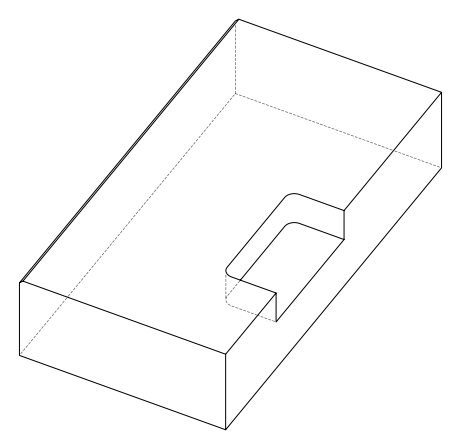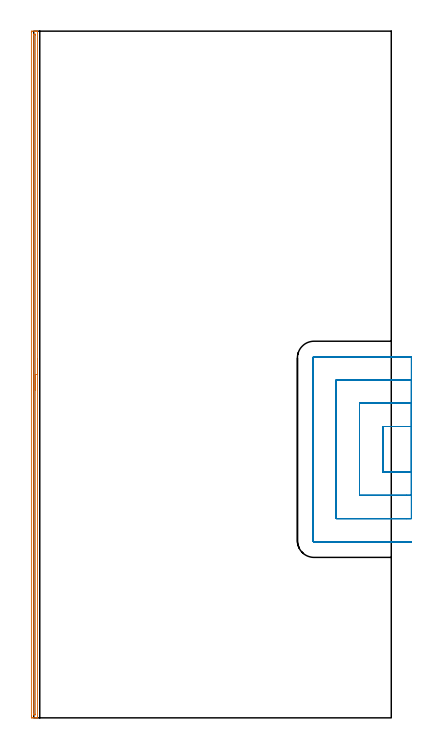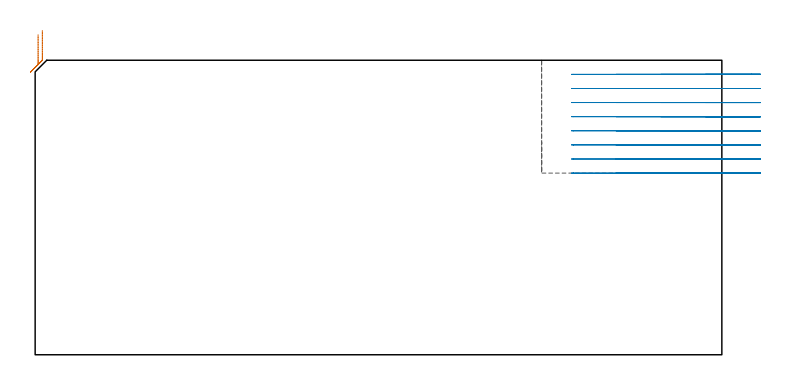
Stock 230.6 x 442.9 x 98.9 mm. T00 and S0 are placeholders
(PLAN: 2 operations, 1 tool changes, 24.8 min)
(1 AREA_MILL | FG_CHAMFER_SURFACE | UGT0205_001 | 7.24 min | 3368 mm3)
(2 MILL_SLOT | SLOT_PARTIAL_RECTANGULAR | UGT0201_094 | Follow Part, ap 5, ae 75% | 17.58 min | 317841 mm3)
(TOOL UGT0205_001 | Chamfer Mill 20 x 3 x 45 deg. | D20 FL50 Z2)
(TOOL UGT0201_094 | End mill 20 mm | D20 FL38 Z4)
(OP 1 AREA_MILL)
G17 G21 G94 G90
T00 M6
G54
G17 G0 G90 X2.4 Y231.45 S1061 M3
G43 Z108.9 H0
G94 G1 Y231.412 Z108.028 F250.
Y231.298 Z107.163
Y231.109 Z106.312
Y230.847 Z105.48
Y230.513 Z104.674
Y230.11 Z103.9
Y229.641 Z103.164
Y229.11 Z102.472
Y228.521 Z101.829
Y227.878 Z101.239
Y227.186 Z100.708
Y226.45 Z100.24
Y225.676 Z99.837
Y224.87 Z99.503
Y224.038 Z99.241
Y223.186 Z99.052
Y222.322 Z98.938
Y221.45 Z98.9
Y0.176
X2.404 Y0.01 Z98.895
X2.336 Y0.007 Z98.828
X1.907 Y0. Z98.407
X1.617 Z98.117
X0.896 Z97.392
X-0.357 Z96.14
X-0.889 Y0.001 Z95.606
X-1.149 Y0.002 Z95.346
X-1.491 Y0.007 Z95.005
X-1.493 Y0.023 Z95.003
X-1.499 Y0.627 Z95.001
X-1.5 Y1.239 Z95.
Y441.99
X-1.499 Y442.273 Z95.001
X-1.493 Y442.877 Z95.003
X-1.491 Y442.893 Z95.005
X-0.889 Y442.9 Z95.606
X0.536 Z97.033
X0.896 Z97.392
X1.617 Z98.117
X1.907 Z98.407
X2.336 Y442.893 Z98.828
X2.397 Y442.89 Z98.888
X2.4 Y442.719 Z98.9
Y221.45
X0.986 Z97.486
Y2.326
X0.985 Y2.237 Z97.485
X0.981 Y2.058 Z97.481
X0.979 Y2.013 Z97.479
X0.972 Y2.009 Z97.472
X0.948 Y2.005 Z97.448
X0.896 Y2.002 Z97.396
X0.418 Y2. Z96.918
X0.004 Y2.001 Z96.504
X-0.056 Y2.002 Z96.444
X-0.072 Y2.005 Z96.428
X-0.076 Y2.008 Z96.424
X-0.079 Y2.029 Z96.421
X-0.083 Y2.147 Z96.417
X-0.085 Y2.326 Z96.415
X-0.086 Y2.415 Z96.414
Y440.574
X-0.085 Y440.664 Z96.415
X-0.081 Y440.842 Z96.419
X-0.079 Y440.887 Z96.421
X-0.072 Y440.891 Z96.428
X-0.048 Y440.895 Z96.452
X0.004 Y440.898 Z96.504
X0.482 Y440.9 Z96.982
X0.896 Y440.899 Z97.396
X0.956 Y440.898 Z97.456
X0.972 Y440.895 Z97.472
X0.976 Y440.892 Z97.476
X0.979 Y440.87 Z97.479
X0.983 Y440.753 Z97.483
X0.985 Y440.574 Z97.485
X0.986 Y440.485 Z97.486
Y221.45
Y220.578 Z97.524
Y219.713 Z97.638
Y218.862 Z97.826
Y218.03 Z98.089
Y217.224 Z98.423
Y216.45 Z98.825
Y215.714 Z99.294
Y215.022 Z99.825
Y214.379 Z100.415
Y213.79 Z101.058
Y213.258 Z101.75
Y212.79 Z102.486
Y212.387 Z103.259
Y212.053 Z104.065
Y211.791 Z104.897
Y211.602 Z105.749
Y211.488 Z106.614
Y211.45 Z107.486
G0 Z108.9
M5
M2
(OP 2 MILL_SLOT)
G17 G21 G94 G90
T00 M6
G54
G17 G0 G90 X243.6 Y187.9 S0 M3
G43 Z108.9 H0
Z94.162
G94 G1 X240.6 F250.
X225.1 F500.
Y158.5
X240.6
X243.6 F250.
Y202.9
X240.6
X210.1 F500.
Y143.5
X240.6
X243.6 F250.
Y217.9
X240.6
X195.1 F500.
Y128.5
X240.6
X243.6 F250.
Y232.9
X240.6
X180.8 F500.
G3 X180.1 Y232.2 R0.7
G1 Y114.2
G3 X180.8 Y113.5 R0.7
G1 X240.6
X243.6 F250.
G0 Y187.9 Z89.425
G1 X240.6
X225.1 F500.
Y158.5
X240.6
X243.6 F250.
Y202.9
X240.6
X210.1 F500.
Y143.5
X240.6
X243.6 F250.
Y217.9
X240.6
X195.1 F500.
Y128.5
X240.6
X243.6 F250.
Y232.9
X240.6
X180.8 F500.
G3 X180.1 Y232.2 R0.7
G1 Y114.2
G3 X180.8 Y113.5 R0.7
G1 X240.6
X243.6 F250.
G0 Y187.9 Z84.687
G1 X240.6
X225.1 F500.
Y158.5
X240.6
X243.6 F250.
Y202.9
X240.6
X210.1 F500.
Y143.5
X240.6
X243.6 F250.
Y217.9
X240.6
X195.1 F500.
Y128.5
X240.6
X243.6 F250.
Y232.9
X240.6
X180.8 F500.
G3 X180.1 Y232.2 R0.7
G1 Y114.2
G3 X180.8 Y113.5 R0.7
G1 X240.6
X243.6 F250.
G0 Y187.9 Z79.95
G1 X240.6
X225.1 F500.
Y158.5
X240.6
X243.6 F250.
Y202.9
X240.6
X210.1 F500.
Y143.5
X240.6
X243.6 F250.
Y217.9
X240.6
X195.1 F500.
Y128.5
X240.6
X243.6 F250.
Y232.9
X240.6
X180.8 F500.
G3 X180.1 Y232.2 R0.7
G1 Y114.2
G3 X180.8 Y113.5 R0.7
G1 X240.6
X243.6 F250.
G0 Y187.9 Z75.212
G1 X240.6
X225.1 F500.
Y158.5
X240.6
X243.6 F250.
Y202.9
X240.6
X210.1 F500.
Y143.5
X240.6
X243.6 F250.
Y217.9
X240.6
X195.1 F500.
Y128.5
X240.6
X243.6 F250.
Y232.9
X240.6
X180.8 F500.
G3 X180.1 Y232.2 R0.7
G1 Y114.2
G3 X180.8 Y113.5 R0.7
G1 X240.6
X243.6 F250.
G0 Y187.9 Z70.475
G1 X240.6
X225.1 F500.
Y158.5
X240.6
X243.6 F250.
Y202.9
X240.6
X210.1 F500.
Y143.5
X240.6
X243.6 F250.
Y217.9
X240.6
X195.1 F500.
Y128.5
X240.6
X243.6 F250.
Y232.9
X240.6
X180.8 F500.
G3 X180.1 Y232.2 R0.7
G1 Y114.2
G3 X180.8 Y113.5 R0.7
G1 X240.6
X243.6 F250.
G0 Y187.9 Z65.737
G1 X240.6
X225.1 F500.
Y158.5
X240.6
X243.6 F250.
Y202.9
X240.6
X210.1 F500.
Y143.5
X240.6
X243.6 F250.
Y217.9
X240.6
X195.1 F500.
Y128.5
X240.6
X243.6 F250.
Y232.9
X240.6
X180.8 F500.
G3 X180.1 Y232.2 R0.7
G1 Y114.2
G3 X180.8 Y113.5 R0.7
G1 X240.6
X243.6 F250.
G0 Y187.9 Z61.
G1 X240.6
X225.1 F500.
Y158.5
X240.6
X243.6 F250.
Y202.9
X240.6
X210.1 F500.
Y143.5
X240.6
X243.6 F250.
Y217.9
X240.6
X195.1 F500.
Y128.5
X240.6
X243.6 F250.
Y232.9
X240.6
X180.8 F500.
G3 X180.1 Y232.2 R0.7
G1 Y114.2
G3 X180.8 Y113.5 R0.7
G1 X240.6
X243.6 F250.
G0 Z108.9
M5
M2
